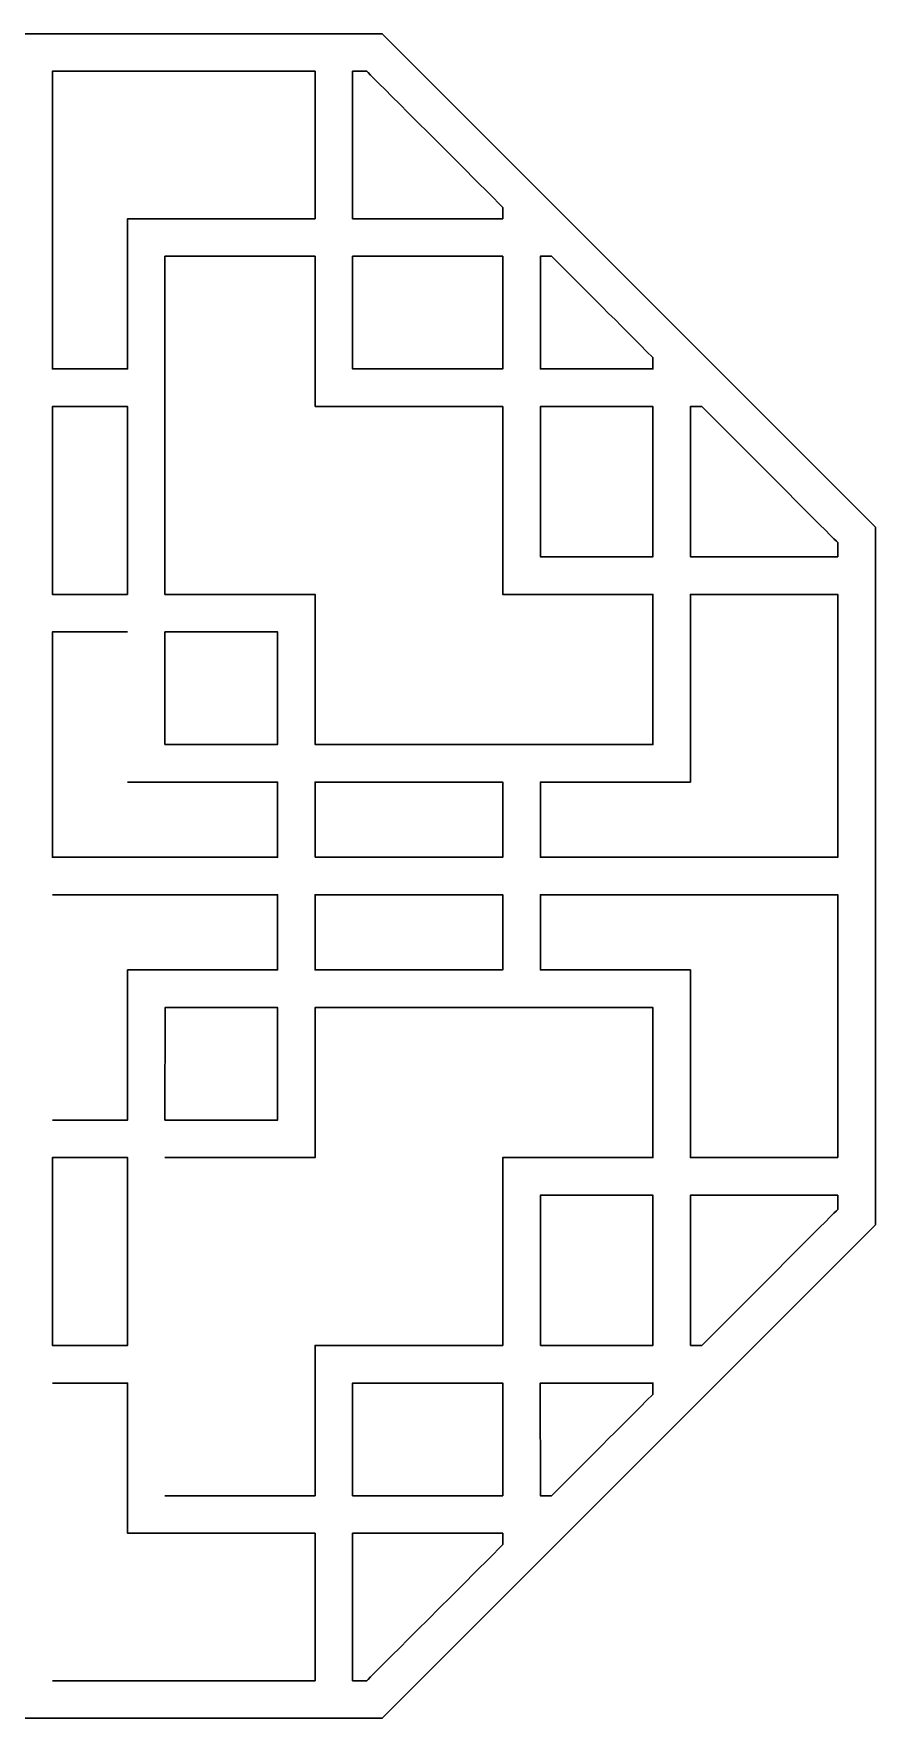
# Model space of a CAD drawing. Header units: centimetres. Extents: x -10.23 to -1.5, y -9 to -0.27.
# Drawn here: x -5.86 to -1.5, y -9 to -0.27 of the extents above; entities that cross this region are included whole.
import ezdxf

# ---------------------------------------------------------------- set-up
doc = ezdxf.new("R2010")
doc.units = ezdxf.units.CM
doc.header["$MEASUREMENT"] = 0
doc.layers.add('layer 1', color=7, linetype='Continuous')

msp = doc.modelspace()

# ---------------------------------------------------------------- linework, layer by layer
at = {"layer": 'layer 1', "color": 250, "lineweight": 30}
for points, knots in [([(-1.49953, -2.8301), (-1.49953, -2.8301), (-4.05505, -0.27459), (-4.05505, -0.27459), (-4.05505, -0.27459), (-4.05505, -0.27459), (-7.66963, -0.27459), (-7.66963, -0.27459), (-7.66963, -0.27459), (-7.66963, -0.27459), (-10.22515, -2.8301), (-10.22515, -2.8301), (-10.22515, -2.8301), (-10.22515, -2.8301), (-10.22515, -6.44469), (-10.22515, -6.44469), (-10.22515, -6.44469), (-10.22515, -6.44469), (-7.66963, -9.00021), (-7.66963, -9.00021), (-7.66963, -9.00021), (-7.66963, -9.00021), (-4.05505, -9.00021), (-4.05505, -9.00021), (-4.05505, -9.00021), (-4.05505, -9.00021), (-1.49953, -6.44469), (-1.49953, -6.44469), (-1.49953, -6.44469), (-1.49953, -6.44469), (-1.49953, -2.8301), (-1.49953, -2.8301), (-1.49953, -2.8301), (-1.49953, -2.8301), (-1.49953, -2.8301), (-1.49953, -2.8301)], [0, 0, 0, 0, 0.1, 0.1, 0.1, 0.1, 0.2, 0.2, 0.2, 0.2, 0.3, 0.3, 0.3, 0.3, 0.4, 0.4, 0.4, 0.4, 0.5, 0.5, 0.5, 0.5, 0.6, 0.6, 0.6, 0.6, 0.7, 0.7, 0.7, 0.7, 0.8, 0.8, 0.8, 0.8, 1, 1, 1, 1]), ([(-4.40353, -1.23277), (-4.40353, -1.23277), (-5.37589, -1.23277), (-5.37589, -1.23277), (-5.37589, -1.23277), (-5.37589, -1.23277), (-5.37589, -1.23331), (-5.37589, -1.23331), (-5.37589, -1.23331), (-5.37589, -1.23331), (-5.37589, -2.01098), (-5.37589, -2.01098), (-5.37589, -2.01098), (-5.37589, -2.01098), (-5.76527, -2.01098), (-5.76527, -2.01098), (-5.76527, -2.01098), (-5.76527, -2.01098), (-5.76527, -0.46928), (-5.76527, -0.46928), (-5.76527, -0.46928), (-5.76527, -0.46928), (-5.66492, -0.46928), (-5.66492, -0.46928), (-5.66492, -0.46928), (-5.66492, -0.46928), (-5.56513, -0.46928), (-5.56513, -0.46928), (-5.56513, -0.46928), (-5.56513, -0.46928), (-5.46642, -0.46928), (-5.46642, -0.46928), (-5.46642, -0.46928), (-5.46642, -0.46928), (-5.36934, -0.46928), (-5.36934, -0.46928), (-5.36934, -0.46928), (-5.36934, -0.46928), (-5.27336, -0.46928), (-5.27336, -0.46928), (-5.27336, -0.46928), (-5.27336, -0.46928), (-5.17902, -0.46928), (-5.17902, -0.46928), (-5.17902, -0.46928), (-5.17902, -0.46928), (-5.08685, -0.46928), (-5.08685, -0.46928), (-5.08685, -0.46928), (-5.08685, -0.46928), (-4.99741, -0.46928), (-4.99741, -0.46928), (-4.99741, -0.46928), (-4.99741, -0.46928), (-4.91071, -0.46928), (-4.91071, -0.46928), (-4.91071, -0.46928), (-4.91071, -0.46928), (-4.82672, -0.46928), (-4.82672, -0.46928), (-4.82672, -0.46928), (-4.82672, -0.46928), (-4.74601, -0.46928), (-4.74601, -0.46928), (-4.74601, -0.46928), (-4.74601, -0.46928), (-4.66911, -0.46928), (-4.66911, -0.46928), (-4.66911, -0.46928), (-4.66911, -0.46928), (-4.59603, -0.46928), (-4.59603, -0.46928), (-4.59603, -0.46928), (-4.59603, -0.46928), (-4.52732, -0.46928), (-4.52732, -0.46928), (-4.52732, -0.46928), (-4.52732, -0.46928), (-4.46297, -0.46928), (-4.46297, -0.46928), (-4.46297, -0.46928), (-4.46297, -0.46928), (-4.40353, -0.46928), (-4.40353, -0.46928), (-4.40353, -0.46928), (-4.40353, -0.46928), (-4.40353, -1.23277), (-4.40353, -1.23277), (-4.40353, -1.23277), (-4.40353, -1.23277), (-4.40353, -1.23277), (-4.40353, -1.23277)], [0, 0, 0, 0, 0.0416667, 0.0416667, 0.0416667, 0.0416667, 0.0833333, 0.0833333, 0.0833333, 0.0833333, 0.125, 0.125, 0.125, 0.125, 0.1666667, 0.1666667, 0.1666667, 0.1666667, 0.2083333, 0.2083333, 0.2083333, 0.2083333, 0.25, 0.25, 0.25, 0.25, 0.2916667, 0.2916667, 0.2916667, 0.2916667, 0.3333333, 0.3333333, 0.3333333, 0.3333333, 0.375, 0.375, 0.375, 0.375, 0.4166667, 0.4166667, 0.4166667, 0.4166667, 0.4583333, 0.4583333, 0.4583333, 0.4583333, 0.5, 0.5, 0.5, 0.5, 0.5416667, 0.5416667, 0.5416667, 0.5416667, 0.5833333, 0.5833333, 0.5833333, 0.5833333, 0.625, 0.625, 0.625, 0.625, 0.6666667, 0.6666667, 0.6666667, 0.6666667, 0.7083333, 0.7083333, 0.7083333, 0.7083333, 0.75, 0.75, 0.75, 0.75, 0.7916667, 0.7916667, 0.7916667, 0.7916667, 0.8333333, 0.8333333, 0.8333333, 0.8333333, 0.875, 0.875, 0.875, 0.875, 0.9166667, 0.9166667, 0.9166667, 0.9166667, 1, 1, 1, 1]), ([(-3.43062, -1.17442), (-3.43062, -1.17442), (-3.43062, -1.23277), (-3.43062, -1.23277), (-3.43062, -1.23277), (-3.43062, -1.23277), (-4.20883, -1.23277), (-4.20883, -1.23277), (-4.20883, -1.23277), (-4.20883, -1.23277), (-4.20883, -0.46928), (-4.20883, -0.46928), (-4.20883, -0.46928), (-4.20883, -0.46928), (-4.18048, -0.46928), (-4.18048, -0.46928), (-4.18048, -0.46928), (-4.18048, -0.46928), (-4.15921, -0.46928), (-4.15921, -0.46928), (-4.15921, -0.46928), (-4.15921, -0.46928), (-4.14394, -0.46928), (-4.14394, -0.46928), (-4.14394, -0.46928), (-4.14394, -0.46928), (-4.13576, -0.46928), (-4.13576, -0.46928), (-4.13576, -0.46928), (-4.13576, -0.46928), (-4.12867, -0.47582), (-4.12867, -0.47582), (-4.12867, -0.47582), (-4.12867, -0.47582), (-4.11558, -0.48945), (-4.11558, -0.48945), (-4.11558, -0.48945), (-4.11558, -0.48945), (-4.09649, -0.50855), (-4.09649, -0.50855), (-4.09649, -0.50855), (-4.09649, -0.50855), (-4.07141, -0.53363), (-4.07141, -0.53363), (-4.07141, -0.53363), (-4.07141, -0.53363), (-4.04087, -0.56362), (-4.04087, -0.56362), (-4.04087, -0.56362), (-4.04087, -0.56362), (-4.00542, -0.59907), (-4.00542, -0.59907), (-4.00542, -0.59907), (-4.00542, -0.59907), (-3.96507, -0.63997), (-3.96507, -0.63997), (-3.96507, -0.63997), (-3.96507, -0.63997), (-3.92035, -0.68469), (-3.92035, -0.68469), (-3.92035, -0.68469), (-3.92035, -0.68469), (-3.87072, -0.73377), (-3.87072, -0.73377), (-3.87072, -0.73377), (-3.87072, -0.73377), (-3.81782, -0.78722), (-3.81782, -0.78722), (-3.81782, -0.78722), (-3.81782, -0.78722), (-3.76056, -0.84393), (-3.76056, -0.84393), (-3.76056, -0.84393), (-3.76056, -0.84393), (-3.70057, -0.90447), (-3.70057, -0.90447), (-3.70057, -0.90447), (-3.70057, -0.90447), (-3.63677, -0.96827), (-3.63677, -0.96827), (-3.63677, -0.96827), (-3.63677, -0.96827), (-3.57077, -1.03426), (-3.57077, -1.03426), (-3.57077, -1.03426), (-3.57077, -1.03426), (-3.50152, -1.10298), (-3.50152, -1.10298), (-3.50152, -1.10298), (-3.50152, -1.10298), (-3.43062, -1.17442), (-3.43062, -1.17442), (-3.43062, -1.17442), (-3.43062, -1.17442), (-3.43062, -1.17442), (-3.43062, -1.17442)], [0, 0, 0, 0, 0.04, 0.04, 0.04, 0.04, 0.08, 0.08, 0.08, 0.08, 0.12, 0.12, 0.12, 0.12, 0.16, 0.16, 0.16, 0.16, 0.2, 0.2, 0.2, 0.2, 0.24, 0.24, 0.24, 0.24, 0.28, 0.28, 0.28, 0.28, 0.32, 0.32, 0.32, 0.32, 0.36, 0.36, 0.36, 0.36, 0.4, 0.4, 0.4, 0.4, 0.44, 0.44, 0.44, 0.44, 0.48, 0.48, 0.48, 0.48, 0.52, 0.52, 0.52, 0.52, 0.56, 0.56, 0.56, 0.56, 0.6, 0.6, 0.6, 0.6, 0.64, 0.64, 0.64, 0.64, 0.68, 0.68, 0.68, 0.68, 0.72, 0.72, 0.72, 0.72, 0.76, 0.76, 0.76, 0.76, 0.8, 0.8, 0.8, 0.8, 0.84, 0.84, 0.84, 0.84, 0.88, 0.88, 0.88, 0.88, 0.92, 0.92, 0.92, 0.92, 1, 1, 1, 1]), ([(-4.40353, -2.20568), (-4.40353, -2.20568), (-3.43062, -2.20568), (-3.43062, -2.20568), (-3.43062, -2.20568), (-3.43062, -2.20568), (-3.43062, -3.17859), (-3.43062, -3.17859), (-3.43062, -3.17859), (-3.43062, -3.17859), (-2.6524, -3.17859), (-2.6524, -3.17859), (-2.6524, -3.17859), (-2.6524, -3.17859), (-2.6524, -3.9568), (-2.6524, -3.9568), (-2.6524, -3.9568), (-2.6524, -3.9568), (-4.40353, -3.95626), (-4.40353, -3.95626), (-4.40353, -3.95626), (-4.40353, -3.95626), (-4.40353, -3.17859), (-4.40353, -3.17859), (-4.40353, -3.17859), (-4.40353, -3.17859), (-5.18174, -3.17859), (-5.18174, -3.17859), (-5.18174, -3.17859), (-5.18174, -3.17859), (-5.18174, -1.42746), (-5.18174, -1.42746), (-5.18174, -1.42746), (-5.18174, -1.42746), (-4.40353, -1.42746), (-4.40353, -1.42746), (-4.40353, -1.42746), (-4.40353, -1.42746), (-4.40353, -2.20568), (-4.40353, -2.20568), (-4.40353, -2.20568), (-4.40353, -2.20568), (-4.40353, -2.20568), (-4.40353, -2.20568)], [0, 0, 0, 0, 0.0833333, 0.0833333, 0.0833333, 0.0833333, 0.1666667, 0.1666667, 0.1666667, 0.1666667, 0.25, 0.25, 0.25, 0.25, 0.3333333, 0.3333333, 0.3333333, 0.3333333, 0.4166667, 0.4166667, 0.4166667, 0.4166667, 0.5, 0.5, 0.5, 0.5, 0.5833333, 0.5833333, 0.5833333, 0.5833333, 0.6666667, 0.6666667, 0.6666667, 0.6666667, 0.75, 0.75, 0.75, 0.75, 0.8333333, 0.8333333, 0.8333333, 0.8333333, 1, 1, 1, 1]), ([(-4.20883, -1.42746), (-4.20883, -1.42746), (-3.43062, -1.42746), (-3.43062, -1.42746), (-3.43062, -1.42746), (-3.43062, -1.42746), (-3.43062, -2.01098), (-3.43062, -2.01098), (-3.43062, -2.01098), (-3.43062, -2.01098), (-4.20883, -2.01098), (-4.20883, -2.01098), (-4.20883, -2.01098), (-4.20883, -2.01098), (-4.20883, -1.42746), (-4.20883, -1.42746), (-4.20883, -1.42746), (-4.20883, -1.42746), (-4.20883, -1.42746), (-4.20883, -1.42746)], [0, 0, 0, 0, 0.1666667, 0.1666667, 0.1666667, 0.1666667, 0.3333333, 0.3333333, 0.3333333, 0.3333333, 0.5, 0.5, 0.5, 0.5, 0.6666667, 0.6666667, 0.6666667, 0.6666667, 1, 1, 1, 1]), ([(-2.6524, -1.95209), (-2.6524, -1.95209), (-2.6524, -2.01098), (-2.6524, -2.01098), (-2.6524, -2.01098), (-2.6524, -2.01098), (-3.23593, -2.01098), (-3.23593, -2.01098), (-3.23593, -2.01098), (-3.23593, -2.01098), (-3.23593, -1.42746), (-3.23593, -1.42746), (-3.23593, -1.42746), (-3.23593, -1.42746), (-3.17758, -1.42746), (-3.17758, -1.42746), (-3.17758, -1.42746), (-3.17758, -1.42746), (-3.14486, -1.46018), (-3.14486, -1.46018), (-3.14486, -1.46018), (-3.14486, -1.46018), (-3.11214, -1.49236), (-3.11214, -1.49236), (-3.11214, -1.49236), (-3.11214, -1.49236), (-3.07942, -1.52508), (-3.07942, -1.52508), (-3.07942, -1.52508), (-3.07942, -1.52508), (-3.0467, -1.5578), (-3.0467, -1.5578), (-3.0467, -1.5578), (-3.0467, -1.5578), (-3.01397, -1.59106), (-3.01397, -1.59106), (-3.01397, -1.59106), (-3.01397, -1.59106), (-2.9807, -1.62379), (-2.9807, -1.62379), (-2.9807, -1.62379), (-2.9807, -1.62379), (-2.94798, -1.65706), (-2.94798, -1.65706), (-2.94798, -1.65706), (-2.94798, -1.65706), (-2.91472, -1.68978), (-2.91472, -1.68978), (-2.91472, -1.68978), (-2.91472, -1.68978), (-2.882, -1.72304), (-2.882, -1.72304), (-2.882, -1.72304), (-2.882, -1.72304), (-2.84873, -1.75576), (-2.84873, -1.75576), (-2.84873, -1.75576), (-2.84873, -1.75576), (-2.81601, -1.78903), (-2.81601, -1.78903), (-2.81601, -1.78903), (-2.81601, -1.78903), (-2.78329, -1.82175), (-2.78329, -1.82175), (-2.78329, -1.82175), (-2.78329, -1.82175), (-2.75002, -1.85447), (-2.75002, -1.85447), (-2.75002, -1.85447), (-2.75002, -1.85447), (-2.7173, -1.88719), (-2.7173, -1.88719), (-2.7173, -1.88719), (-2.7173, -1.88719), (-2.68512, -1.91992), (-2.68512, -1.91992), (-2.68512, -1.91992), (-2.68512, -1.91992), (-2.6524, -1.95209), (-2.6524, -1.95209), (-2.6524, -1.95209), (-2.6524, -1.95209), (-2.6524, -1.95209), (-2.6524, -1.95209)], [0, 0, 0, 0, 0.0454545, 0.0454545, 0.0454545, 0.0454545, 0.0909091, 0.0909091, 0.0909091, 0.0909091, 0.1363636, 0.1363636, 0.1363636, 0.1363636, 0.1818182, 0.1818182, 0.1818182, 0.1818182, 0.2272727, 0.2272727, 0.2272727, 0.2272727, 0.2727273, 0.2727273, 0.2727273, 0.2727273, 0.3181818, 0.3181818, 0.3181818, 0.3181818, 0.3636364, 0.3636364, 0.3636364, 0.3636364, 0.4090909, 0.4090909, 0.4090909, 0.4090909, 0.4545455, 0.4545455, 0.4545455, 0.4545455, 0.5, 0.5, 0.5, 0.5, 0.5454545, 0.5454545, 0.5454545, 0.5454545, 0.5909091, 0.5909091, 0.5909091, 0.5909091, 0.6363636, 0.6363636, 0.6363636, 0.6363636, 0.6818182, 0.6818182, 0.6818182, 0.6818182, 0.7272727, 0.7272727, 0.7272727, 0.7272727, 0.7727273, 0.7727273, 0.7727273, 0.7727273, 0.8181818, 0.8181818, 0.8181818, 0.8181818, 0.8636364, 0.8636364, 0.8636364, 0.8636364, 0.9090909, 0.9090909, 0.9090909, 0.9090909, 1, 1, 1, 1]), ([(-5.37589, -3.17859), (-5.37589, -3.17859), (-5.76527, -3.17859), (-5.76527, -3.17859), (-5.76527, -3.17859), (-5.76527, -3.17859), (-5.76527, -2.20568), (-5.76527, -2.20568), (-5.76527, -2.20568), (-5.76527, -2.20568), (-5.37589, -2.20568), (-5.37589, -2.20568), (-5.37589, -2.20568), (-5.37589, -2.20568), (-5.37589, -3.17859), (-5.37589, -3.17859), (-5.37589, -3.17859), (-5.37589, -3.17859), (-5.37589, -3.17859), (-5.37589, -3.17859)], [0, 0, 0, 0, 0.1666667, 0.1666667, 0.1666667, 0.1666667, 0.3333333, 0.3333333, 0.3333333, 0.3333333, 0.5, 0.5, 0.5, 0.5, 0.6666667, 0.6666667, 0.6666667, 0.6666667, 1, 1, 1, 1]), ([(-3.23593, -2.20568), (-3.23593, -2.20568), (-2.6524, -2.20568), (-2.6524, -2.20568), (-2.6524, -2.20568), (-2.6524, -2.20568), (-2.6524, -2.98389), (-2.6524, -2.98389), (-2.6524, -2.98389), (-2.6524, -2.98389), (-3.23593, -2.98389), (-3.23593, -2.98389), (-3.23593, -2.98389), (-3.23593, -2.98389), (-3.23593, -2.20568), (-3.23593, -2.20568), (-3.23593, -2.20568), (-3.23593, -2.20568), (-3.23593, -2.20568), (-3.23593, -2.20568)], [0, 0, 0, 0, 0.1666667, 0.1666667, 0.1666667, 0.1666667, 0.3333333, 0.3333333, 0.3333333, 0.3333333, 0.5, 0.5, 0.5, 0.5, 0.6666667, 0.6666667, 0.6666667, 0.6666667, 1, 1, 1, 1]), ([(-1.69422, -2.91081), (-1.69422, -2.91081), (-1.69422, -2.919), (-1.69422, -2.919), (-1.69422, -2.919), (-1.69422, -2.919), (-1.69422, -2.93427), (-1.69422, -2.93427), (-1.69422, -2.93427), (-1.69422, -2.93427), (-1.69422, -2.95553), (-1.69422, -2.95553), (-1.69422, -2.95553), (-1.69422, -2.95553), (-1.69422, -2.98389), (-1.69422, -2.98389), (-1.69422, -2.98389), (-1.69422, -2.98389), (-2.45772, -2.98389), (-2.45772, -2.98389), (-2.45772, -2.98389), (-2.45772, -2.98389), (-2.45772, -2.20568), (-2.45772, -2.20568), (-2.45772, -2.20568), (-2.45772, -2.20568), (-2.39936, -2.20568), (-2.39936, -2.20568), (-2.39936, -2.20568), (-2.39936, -2.20568), (-2.32792, -2.27658), (-2.32792, -2.27658), (-2.32792, -2.27658), (-2.32792, -2.27658), (-2.25921, -2.34583), (-2.25921, -2.34583), (-2.25921, -2.34583), (-2.25921, -2.34583), (-2.19322, -2.41182), (-2.19322, -2.41182), (-2.19322, -2.41182), (-2.19322, -2.41182), (-2.12941, -2.47562), (-2.12941, -2.47562), (-2.12941, -2.47562), (-2.12941, -2.47562), (-2.06888, -2.53561), (-2.06888, -2.53561), (-2.06888, -2.53561), (-2.06888, -2.53561), (-2.01216, -2.59288), (-2.01216, -2.59288), (-2.01216, -2.59288), (-2.01216, -2.59288), (-1.95872, -2.64577), (-1.95872, -2.64577), (-1.95872, -2.64577), (-1.95872, -2.64577), (-1.90963, -2.6954), (-1.90963, -2.6954), (-1.90963, -2.6954), (-1.90963, -2.6954), (-1.86491, -2.74012), (-1.86491, -2.74012), (-1.86491, -2.74012), (-1.86491, -2.74012), (-1.82456, -2.78048), (-1.82456, -2.78048), (-1.82456, -2.78048), (-1.82456, -2.78048), (-1.78857, -2.81592), (-1.78857, -2.81592), (-1.78857, -2.81592), (-1.78857, -2.81592), (-1.75858, -2.84646), (-1.75858, -2.84646), (-1.75858, -2.84646), (-1.75858, -2.84646), (-1.73349, -2.87155), (-1.73349, -2.87155), (-1.73349, -2.87155), (-1.73349, -2.87155), (-1.7144, -2.89064), (-1.7144, -2.89064), (-1.7144, -2.89064), (-1.7144, -2.89064), (-1.70077, -2.90373), (-1.70077, -2.90373), (-1.70077, -2.90373), (-1.70077, -2.90373), (-1.69422, -2.91081), (-1.69422, -2.91081), (-1.69422, -2.91081), (-1.69422, -2.91081), (-1.69422, -2.91081), (-1.69422, -2.91081)], [0, 0, 0, 0, 0.04, 0.04, 0.04, 0.04, 0.08, 0.08, 0.08, 0.08, 0.12, 0.12, 0.12, 0.12, 0.16, 0.16, 0.16, 0.16, 0.2, 0.2, 0.2, 0.2, 0.24, 0.24, 0.24, 0.24, 0.28, 0.28, 0.28, 0.28, 0.32, 0.32, 0.32, 0.32, 0.36, 0.36, 0.36, 0.36, 0.4, 0.4, 0.4, 0.4, 0.44, 0.44, 0.44, 0.44, 0.48, 0.48, 0.48, 0.48, 0.52, 0.52, 0.52, 0.52, 0.56, 0.56, 0.56, 0.56, 0.6, 0.6, 0.6, 0.6, 0.64, 0.64, 0.64, 0.64, 0.68, 0.68, 0.68, 0.68, 0.72, 0.72, 0.72, 0.72, 0.76, 0.76, 0.76, 0.76, 0.8, 0.8, 0.8, 0.8, 0.84, 0.84, 0.84, 0.84, 0.88, 0.88, 0.88, 0.88, 0.92, 0.92, 0.92, 0.92, 1, 1, 1, 1]), ([(-1.69422, -4.54032), (-1.69422, -4.54032), (-3.23593, -4.54032), (-3.23593, -4.54032), (-3.23593, -4.54032), (-3.23593, -4.54032), (-3.23593, -4.15094), (-3.23593, -4.15094), (-3.23593, -4.15094), (-3.23593, -4.15094), (-2.45826, -4.15094), (-2.45826, -4.15094), (-2.45826, -4.15094), (-2.45826, -4.15094), (-2.45772, -4.15094), (-2.45772, -4.15094), (-2.45772, -4.15094), (-2.45772, -4.15094), (-2.45772, -3.17859), (-2.45772, -3.17859), (-2.45772, -3.17859), (-2.45772, -3.17859), (-1.69422, -3.17859), (-1.69422, -3.17859), (-1.69422, -3.17859), (-1.69422, -3.17859), (-1.69422, -3.23803), (-1.69422, -3.23803), (-1.69422, -3.23803), (-1.69422, -3.23803), (-1.69422, -3.30238), (-1.69422, -3.30238), (-1.69422, -3.30238), (-1.69422, -3.30238), (-1.69422, -3.37109), (-1.69422, -3.37109), (-1.69422, -3.37109), (-1.69422, -3.37109), (-1.69422, -3.44417), (-1.69422, -3.44417), (-1.69422, -3.44417), (-1.69422, -3.44417), (-1.69422, -3.52107), (-1.69422, -3.52107), (-1.69422, -3.52107), (-1.69422, -3.52107), (-1.69422, -3.60178), (-1.69422, -3.60178), (-1.69422, -3.60178), (-1.69422, -3.60178), (-1.69422, -3.68576), (-1.69422, -3.68576), (-1.69422, -3.68576), (-1.69422, -3.68576), (-1.69422, -3.77247), (-1.69422, -3.77247), (-1.69422, -3.77247), (-1.69422, -3.77247), (-1.69422, -3.86191), (-1.69422, -3.86191), (-1.69422, -3.86191), (-1.69422, -3.86191), (-1.69422, -3.95408), (-1.69422, -3.95408), (-1.69422, -3.95408), (-1.69422, -3.95408), (-1.69422, -4.04842), (-1.69422, -4.04842), (-1.69422, -4.04842), (-1.69422, -4.04842), (-1.69422, -4.1444), (-1.69422, -4.1444), (-1.69422, -4.1444), (-1.69422, -4.1444), (-1.69422, -4.24147), (-1.69422, -4.24147), (-1.69422, -4.24147), (-1.69422, -4.24147), (-1.69422, -4.34018), (-1.69422, -4.34018), (-1.69422, -4.34018), (-1.69422, -4.34018), (-1.69422, -4.43998), (-1.69422, -4.43998), (-1.69422, -4.43998), (-1.69422, -4.43998), (-1.69422, -4.54032), (-1.69422, -4.54032), (-1.69422, -4.54032), (-1.69422, -4.54032), (-1.69422, -4.54032), (-1.69422, -4.54032)], [0, 0, 0, 0, 0.0416667, 0.0416667, 0.0416667, 0.0416667, 0.0833333, 0.0833333, 0.0833333, 0.0833333, 0.125, 0.125, 0.125, 0.125, 0.1666667, 0.1666667, 0.1666667, 0.1666667, 0.2083333, 0.2083333, 0.2083333, 0.2083333, 0.25, 0.25, 0.25, 0.25, 0.2916667, 0.2916667, 0.2916667, 0.2916667, 0.3333333, 0.3333333, 0.3333333, 0.3333333, 0.375, 0.375, 0.375, 0.375, 0.4166667, 0.4166667, 0.4166667, 0.4166667, 0.4583333, 0.4583333, 0.4583333, 0.4583333, 0.5, 0.5, 0.5, 0.5, 0.5416667, 0.5416667, 0.5416667, 0.5416667, 0.5833333, 0.5833333, 0.5833333, 0.5833333, 0.625, 0.625, 0.625, 0.625, 0.6666667, 0.6666667, 0.6666667, 0.6666667, 0.7083333, 0.7083333, 0.7083333, 0.7083333, 0.75, 0.75, 0.75, 0.75, 0.7916667, 0.7916667, 0.7916667, 0.7916667, 0.8333333, 0.8333333, 0.8333333, 0.8333333, 0.875, 0.875, 0.875, 0.875, 0.9166667, 0.9166667, 0.9166667, 0.9166667, 1, 1, 1, 1]), ([(-5.37589, -4.15094), (-5.37589, -4.15094), (-4.59822, -4.15094), (-4.59822, -4.15094), (-4.59822, -4.15094), (-4.59822, -4.15094), (-4.59822, -4.54032), (-4.59822, -4.54032), (-4.59822, -4.54032), (-4.59822, -4.54032), (-5.76527, -4.54032), (-5.76527, -4.54032), (-5.76527, -4.54032), (-5.76527, -4.54032), (-5.76527, -3.37273), (-5.76527, -3.37273), (-5.76527, -3.37273), (-5.76527, -3.37273), (-5.37589, -3.37273), (-5.37589, -3.37273)], [0, 0, 0, 0, 0.1666667, 0.1666667, 0.1666667, 0.1666667, 0.3333333, 0.3333333, 0.3333333, 0.3333333, 0.5, 0.5, 0.5, 0.5, 0.6666667, 0.6666667, 0.6666667, 0.6666667, 1, 1, 1, 1]), ([(-5.18174, -3.37273), (-5.18174, -3.37273), (-4.59822, -3.37273), (-4.59822, -3.37273), (-4.59822, -3.37273), (-4.59822, -3.37273), (-4.59822, -3.95626), (-4.59822, -3.95626), (-4.59822, -3.95626), (-4.59822, -3.95626), (-5.18174, -3.95626), (-5.18174, -3.95626), (-5.18174, -3.95626), (-5.18174, -3.95626), (-5.18174, -3.37273), (-5.18174, -3.37273), (-5.18174, -3.37273), (-5.18174, -3.37273), (-5.18174, -3.37273), (-5.18174, -3.37273)], [0, 0, 0, 0, 0.1666667, 0.1666667, 0.1666667, 0.1666667, 0.3333333, 0.3333333, 0.3333333, 0.3333333, 0.5, 0.5, 0.5, 0.5, 0.6666667, 0.6666667, 0.6666667, 0.6666667, 1, 1, 1, 1]), ([(-4.40353, -4.54032), (-4.40353, -4.54032), (-4.40353, -4.15094), (-4.40353, -4.15094), (-4.40353, -4.15094), (-4.40353, -4.15094), (-3.43062, -4.15094), (-3.43062, -4.15094), (-3.43062, -4.15094), (-3.43062, -4.15094), (-3.43062, -4.54032), (-3.43062, -4.54032), (-3.43062, -4.54032), (-3.43062, -4.54032), (-4.40353, -4.54032), (-4.40353, -4.54032), (-4.40353, -4.54032), (-4.40353, -4.54032), (-4.40353, -4.54032), (-4.40353, -4.54032)], [0, 0, 0, 0, 0.1666667, 0.1666667, 0.1666667, 0.1666667, 0.3333333, 0.3333333, 0.3333333, 0.3333333, 0.5, 0.5, 0.5, 0.5, 0.6666667, 0.6666667, 0.6666667, 0.6666667, 1, 1, 1, 1]), ([(-5.76527, -4.73447), (-5.76527, -4.73447), (-4.59822, -4.73447), (-4.59822, -4.73447), (-4.59822, -4.73447), (-4.59822, -4.73447), (-4.59822, -5.12385), (-4.59822, -5.12385), (-4.59822, -5.12385), (-4.59822, -5.12385), (-5.37589, -5.12385), (-5.37589, -5.12385), (-5.37589, -5.12385), (-5.37589, -5.12385), (-5.37589, -5.90207), (-5.37589, -5.90207), (-5.37589, -5.90207), (-5.37589, -5.90207), (-5.76527, -5.90207), (-5.76527, -5.90207)], [0, 0, 0, 0, 0.1666667, 0.1666667, 0.1666667, 0.1666667, 0.3333333, 0.3333333, 0.3333333, 0.3333333, 0.5, 0.5, 0.5, 0.5, 0.6666667, 0.6666667, 0.6666667, 0.6666667, 1, 1, 1, 1]), ([(-4.40353, -4.73447), (-4.40353, -4.73447), (-3.43062, -4.73447), (-3.43062, -4.73447), (-3.43062, -4.73447), (-3.43062, -4.73447), (-3.43062, -5.12385), (-3.43062, -5.12385), (-3.43062, -5.12385), (-3.43062, -5.12385), (-4.40353, -5.12385), (-4.40353, -5.12385), (-4.40353, -5.12385), (-4.40353, -5.12385), (-4.40353, -4.73447), (-4.40353, -4.73447), (-4.40353, -4.73447), (-4.40353, -4.73447), (-4.40353, -4.73447), (-4.40353, -4.73447)], [0, 0, 0, 0, 0.1666667, 0.1666667, 0.1666667, 0.1666667, 0.3333333, 0.3333333, 0.3333333, 0.3333333, 0.5, 0.5, 0.5, 0.5, 0.6666667, 0.6666667, 0.6666667, 0.6666667, 1, 1, 1, 1]), ([(-1.69422, -6.09622), (-1.69422, -6.09622), (-2.45772, -6.09622), (-2.45772, -6.09622), (-2.45772, -6.09622), (-2.45772, -6.09622), (-2.45772, -5.12385), (-2.45772, -5.12385), (-2.45772, -5.12385), (-2.45772, -5.12385), (-3.23593, -5.12385), (-3.23593, -5.12385), (-3.23593, -5.12385), (-3.23593, -5.12385), (-3.23593, -4.73447), (-3.23593, -4.73447), (-3.23593, -4.73447), (-3.23593, -4.73447), (-1.69422, -4.73447), (-1.69422, -4.73447), (-1.69422, -4.73447), (-1.69422, -4.73447), (-1.69422, -4.83481), (-1.69422, -4.83481), (-1.69422, -4.83481), (-1.69422, -4.83481), (-1.69422, -4.93462), (-1.69422, -4.93462), (-1.69422, -4.93462), (-1.69422, -4.93462), (-1.69422, -5.03278), (-1.69422, -5.03278), (-1.69422, -5.03278), (-1.69422, -5.03278), (-1.69422, -5.13039), (-1.69422, -5.13039), (-1.69422, -5.13039), (-1.69422, -5.13039), (-1.69422, -5.22638), (-1.69422, -5.22638), (-1.69422, -5.22638), (-1.69422, -5.22638), (-1.69422, -5.32073), (-1.69422, -5.32073), (-1.69422, -5.32073), (-1.69422, -5.32073), (-1.69422, -5.41289), (-1.69422, -5.41289), (-1.69422, -5.41289), (-1.69422, -5.41289), (-1.69422, -5.50232), (-1.69422, -5.50232), (-1.69422, -5.50232), (-1.69422, -5.50232), (-1.69422, -5.58904), (-1.69422, -5.58904), (-1.69422, -5.58904), (-1.69422, -5.58904), (-1.69422, -5.67302), (-1.69422, -5.67302), (-1.69422, -5.67302), (-1.69422, -5.67302), (-1.69422, -5.75374), (-1.69422, -5.75374), (-1.69422, -5.75374), (-1.69422, -5.75374), (-1.69422, -5.83063), (-1.69422, -5.83063), (-1.69422, -5.83063), (-1.69422, -5.83063), (-1.69422, -5.9037), (-1.69422, -5.9037), (-1.69422, -5.9037), (-1.69422, -5.9037), (-1.69422, -5.97242), (-1.69422, -5.97242), (-1.69422, -5.97242), (-1.69422, -5.97242), (-1.69422, -6.03677), (-1.69422, -6.03677), (-1.69422, -6.03677), (-1.69422, -6.03677), (-1.69422, -6.09622), (-1.69422, -6.09622), (-1.69422, -6.09622), (-1.69422, -6.09622), (-1.69422, -6.09622), (-1.69422, -6.09622)], [0, 0, 0, 0, 0.0434783, 0.0434783, 0.0434783, 0.0434783, 0.0869565, 0.0869565, 0.0869565, 0.0869565, 0.1304348, 0.1304348, 0.1304348, 0.1304348, 0.173913, 0.173913, 0.173913, 0.173913, 0.2173913, 0.2173913, 0.2173913, 0.2173913, 0.2608696, 0.2608696, 0.2608696, 0.2608696, 0.3043478, 0.3043478, 0.3043478, 0.3043478, 0.3478261, 0.3478261, 0.3478261, 0.3478261, 0.3913043, 0.3913043, 0.3913043, 0.3913043, 0.4347826, 0.4347826, 0.4347826, 0.4347826, 0.4782609, 0.4782609, 0.4782609, 0.4782609, 0.5217391, 0.5217391, 0.5217391, 0.5217391, 0.5652174, 0.5652174, 0.5652174, 0.5652174, 0.6086957, 0.6086957, 0.6086957, 0.6086957, 0.6521739, 0.6521739, 0.6521739, 0.6521739, 0.6956522, 0.6956522, 0.6956522, 0.6956522, 0.7391304, 0.7391304, 0.7391304, 0.7391304, 0.7826087, 0.7826087, 0.7826087, 0.7826087, 0.826087, 0.826087, 0.826087, 0.826087, 0.8695652, 0.8695652, 0.8695652, 0.8695652, 0.9130435, 0.9130435, 0.9130435, 0.9130435, 1, 1, 1, 1]), ([(-5.1812, -5.31854), (-5.1812, -5.31854), (-4.59822, -5.31854), (-4.59822, -5.31854), (-4.59822, -5.31854), (-4.59822, -5.31854), (-4.59767, -5.90207), (-4.59767, -5.90207), (-4.59767, -5.90207), (-4.59767, -5.90207), (-5.18174, -5.90207), (-5.18174, -5.90207), (-5.18174, -5.90207), (-5.18174, -5.90207), (-5.1812, -5.31854), (-5.1812, -5.31854), (-5.1812, -5.31854), (-5.1812, -5.31854), (-5.1812, -5.31854), (-5.1812, -5.31854)], [0, 0, 0, 0, 0.1666667, 0.1666667, 0.1666667, 0.1666667, 0.3333333, 0.3333333, 0.3333333, 0.3333333, 0.5, 0.5, 0.5, 0.5, 0.6666667, 0.6666667, 0.6666667, 0.6666667, 1, 1, 1, 1]), ([(-5.18174, -6.09622), (-5.18174, -6.09622), (-4.40353, -6.09622), (-4.40353, -6.09622), (-4.40353, -6.09622), (-4.40353, -6.09622), (-4.40353, -5.31854), (-4.40353, -5.31854), (-4.40353, -5.31854), (-4.40353, -5.31854), (-2.6524, -5.31854), (-2.6524, -5.31854), (-2.6524, -5.31854), (-2.6524, -5.31854), (-2.6524, -6.09622), (-2.6524, -6.09622), (-2.6524, -6.09622), (-2.6524, -6.09622), (-3.43062, -6.09622), (-3.43062, -6.09622), (-3.43062, -6.09622), (-3.43062, -6.09622), (-3.43062, -7.06912), (-3.43062, -7.06912), (-3.43062, -7.06912), (-3.43062, -7.06912), (-4.40353, -7.06912), (-4.40353, -7.06912), (-4.40353, -7.06912), (-4.40353, -7.06912), (-4.40353, -7.84733), (-4.40353, -7.84733), (-4.40353, -7.84733), (-4.40353, -7.84733), (-5.18174, -7.84733), (-5.18174, -7.84733)], [0, 0, 0, 0, 0.1, 0.1, 0.1, 0.1, 0.2, 0.2, 0.2, 0.2, 0.3, 0.3, 0.3, 0.3, 0.4, 0.4, 0.4, 0.4, 0.5, 0.5, 0.5, 0.5, 0.6, 0.6, 0.6, 0.6, 0.7, 0.7, 0.7, 0.7, 0.8, 0.8, 0.8, 0.8, 1, 1, 1, 1]), ([(-5.76527, -6.09622), (-5.76527, -6.09622), (-5.37589, -6.09622), (-5.37589, -6.09622), (-5.37589, -6.09622), (-5.37589, -6.09622), (-5.37589, -7.06912), (-5.37589, -7.06912), (-5.37589, -7.06912), (-5.37589, -7.06912), (-5.76527, -7.06912), (-5.76527, -7.06912), (-5.76527, -7.06912), (-5.76527, -7.06912), (-5.76527, -6.09622), (-5.76527, -6.09622), (-5.76527, -6.09622), (-5.76527, -6.09622), (-5.76527, -6.09622), (-5.76527, -6.09622)], [0, 0, 0, 0, 0.1666667, 0.1666667, 0.1666667, 0.1666667, 0.3333333, 0.3333333, 0.3333333, 0.3333333, 0.5, 0.5, 0.5, 0.5, 0.6666667, 0.6666667, 0.6666667, 0.6666667, 1, 1, 1, 1]), ([(-3.23593, -7.06912), (-3.23593, -7.06912), (-3.23593, -6.2909), (-3.23593, -6.2909), (-3.23593, -6.2909), (-3.23593, -6.2909), (-2.6524, -6.2909), (-2.6524, -6.2909), (-2.6524, -6.2909), (-2.6524, -6.2909), (-2.6524, -7.06912), (-2.6524, -7.06912), (-2.6524, -7.06912), (-2.6524, -7.06912), (-3.23593, -7.06912), (-3.23593, -7.06912), (-3.23593, -7.06912), (-3.23593, -7.06912), (-3.23593, -7.06912), (-3.23593, -7.06912)], [0, 0, 0, 0, 0.1666667, 0.1666667, 0.1666667, 0.1666667, 0.3333333, 0.3333333, 0.3333333, 0.3333333, 0.5, 0.5, 0.5, 0.5, 0.6666667, 0.6666667, 0.6666667, 0.6666667, 1, 1, 1, 1]), ([(-2.45772, -7.06912), (-2.45772, -7.06912), (-2.45772, -6.2909), (-2.45772, -6.2909), (-2.45772, -6.2909), (-2.45772, -6.2909), (-1.69422, -6.2909), (-1.69422, -6.2909), (-1.69422, -6.2909), (-1.69422, -6.2909), (-1.69422, -6.31926), (-1.69422, -6.31926), (-1.69422, -6.31926), (-1.69422, -6.31926), (-1.69422, -6.34053), (-1.69422, -6.34053), (-1.69422, -6.34053), (-1.69422, -6.34053), (-1.69422, -6.3558), (-1.69422, -6.3558), (-1.69422, -6.3558), (-1.69422, -6.3558), (-1.69422, -6.36398), (-1.69422, -6.36398), (-1.69422, -6.36398), (-1.69422, -6.36398), (-1.70077, -6.37107), (-1.70077, -6.37107), (-1.70077, -6.37107), (-1.70077, -6.37107), (-1.7144, -6.38416), (-1.7144, -6.38416), (-1.7144, -6.38416), (-1.7144, -6.38416), (-1.73349, -6.40324), (-1.73349, -6.40324), (-1.73349, -6.40324), (-1.73349, -6.40324), (-1.75858, -6.42833), (-1.75858, -6.42833), (-1.75858, -6.42833), (-1.75858, -6.42833), (-1.78857, -6.45887), (-1.78857, -6.45887), (-1.78857, -6.45887), (-1.78857, -6.45887), (-1.82456, -6.49432), (-1.82456, -6.49432), (-1.82456, -6.49432), (-1.82456, -6.49432), (-1.86491, -6.53468), (-1.86491, -6.53468), (-1.86491, -6.53468), (-1.86491, -6.53468), (-1.90963, -6.5794), (-1.90963, -6.5794), (-1.90963, -6.5794), (-1.90963, -6.5794), (-1.95927, -6.62902), (-1.95927, -6.62902), (-1.95927, -6.62902), (-1.95927, -6.62902), (-2.01216, -6.68192), (-2.01216, -6.68192), (-2.01216, -6.68192), (-2.01216, -6.68192), (-2.06943, -6.73918), (-2.06943, -6.73918), (-2.06943, -6.73918), (-2.06943, -6.73918), (-2.12941, -6.79917), (-2.12941, -6.79917), (-2.12941, -6.79917), (-2.12941, -6.79917), (-2.19322, -6.86298), (-2.19322, -6.86298), (-2.19322, -6.86298), (-2.19322, -6.86298), (-2.25921, -6.92896), (-2.25921, -6.92896), (-2.25921, -6.92896), (-2.25921, -6.92896), (-2.32846, -6.99823), (-2.32846, -6.99823), (-2.32846, -6.99823), (-2.32846, -6.99823), (-2.39936, -7.06912), (-2.39936, -7.06912), (-2.39936, -7.06912), (-2.39936, -7.06912), (-2.45772, -7.06912), (-2.45772, -7.06912), (-2.45772, -7.06912), (-2.45772, -7.06912), (-2.45772, -7.06912), (-2.45772, -7.06912)], [0, 0, 0, 0, 0.04, 0.04, 0.04, 0.04, 0.08, 0.08, 0.08, 0.08, 0.12, 0.12, 0.12, 0.12, 0.16, 0.16, 0.16, 0.16, 0.2, 0.2, 0.2, 0.2, 0.24, 0.24, 0.24, 0.24, 0.28, 0.28, 0.28, 0.28, 0.32, 0.32, 0.32, 0.32, 0.36, 0.36, 0.36, 0.36, 0.4, 0.4, 0.4, 0.4, 0.44, 0.44, 0.44, 0.44, 0.48, 0.48, 0.48, 0.48, 0.52, 0.52, 0.52, 0.52, 0.56, 0.56, 0.56, 0.56, 0.6, 0.6, 0.6, 0.6, 0.64, 0.64, 0.64, 0.64, 0.68, 0.68, 0.68, 0.68, 0.72, 0.72, 0.72, 0.72, 0.76, 0.76, 0.76, 0.76, 0.8, 0.8, 0.8, 0.8, 0.84, 0.84, 0.84, 0.84, 0.88, 0.88, 0.88, 0.88, 0.92, 0.92, 0.92, 0.92, 1, 1, 1, 1]), ([(-5.76527, -7.26381), (-5.76527, -7.26381), (-5.37589, -7.26381), (-5.37589, -7.26381), (-5.37589, -7.26381), (-5.37589, -7.26381), (-5.37589, -8.04203), (-5.37589, -8.04203), (-5.37589, -8.04203), (-5.37589, -8.04203), (-4.40353, -8.04203), (-4.40353, -8.04203), (-4.40353, -8.04203), (-4.40353, -8.04203), (-4.40353, -8.80552), (-4.40353, -8.80552), (-4.40353, -8.80552), (-4.40353, -8.80552), (-4.46297, -8.80552), (-4.46297, -8.80552), (-4.46297, -8.80552), (-4.46297, -8.80552), (-4.52732, -8.80552), (-4.52732, -8.80552), (-4.52732, -8.80552), (-4.52732, -8.80552), (-4.59603, -8.80552), (-4.59603, -8.80552), (-4.59603, -8.80552), (-4.59603, -8.80552), (-4.66911, -8.80552), (-4.66911, -8.80552), (-4.66911, -8.80552), (-4.66911, -8.80552), (-4.74601, -8.80552), (-4.74601, -8.80552), (-4.74601, -8.80552), (-4.74601, -8.80552), (-4.82672, -8.80552), (-4.82672, -8.80552), (-4.82672, -8.80552), (-4.82672, -8.80552), (-4.91071, -8.80552), (-4.91071, -8.80552), (-4.91071, -8.80552), (-4.91071, -8.80552), (-4.99741, -8.80552), (-4.99741, -8.80552), (-4.99741, -8.80552), (-4.99741, -8.80552), (-5.08685, -8.80552), (-5.08685, -8.80552), (-5.08685, -8.80552), (-5.08685, -8.80552), (-5.17902, -8.80552), (-5.17902, -8.80552), (-5.17902, -8.80552), (-5.17902, -8.80552), (-5.27336, -8.80552), (-5.27336, -8.80552), (-5.27336, -8.80552), (-5.27336, -8.80552), (-5.36934, -8.80552), (-5.36934, -8.80552), (-5.36934, -8.80552), (-5.36934, -8.80552), (-5.46642, -8.80552), (-5.46642, -8.80552), (-5.46642, -8.80552), (-5.46642, -8.80552), (-5.56513, -8.80552), (-5.56513, -8.80552), (-5.56513, -8.80552), (-5.56513, -8.80552), (-5.66492, -8.80552), (-5.66492, -8.80552), (-5.66492, -8.80552), (-5.66492, -8.80552), (-5.76527, -8.80552), (-5.76527, -8.80552)], [0, 0, 0, 0, 0.047619, 0.047619, 0.047619, 0.047619, 0.0952381, 0.0952381, 0.0952381, 0.0952381, 0.1428571, 0.1428571, 0.1428571, 0.1428571, 0.1904762, 0.1904762, 0.1904762, 0.1904762, 0.2380952, 0.2380952, 0.2380952, 0.2380952, 0.2857143, 0.2857143, 0.2857143, 0.2857143, 0.3333333, 0.3333333, 0.3333333, 0.3333333, 0.3809524, 0.3809524, 0.3809524, 0.3809524, 0.4285714, 0.4285714, 0.4285714, 0.4285714, 0.4761905, 0.4761905, 0.4761905, 0.4761905, 0.5238095, 0.5238095, 0.5238095, 0.5238095, 0.5714286, 0.5714286, 0.5714286, 0.5714286, 0.6190476, 0.6190476, 0.6190476, 0.6190476, 0.6666667, 0.6666667, 0.6666667, 0.6666667, 0.7142857, 0.7142857, 0.7142857, 0.7142857, 0.7619048, 0.7619048, 0.7619048, 0.7619048, 0.8095238, 0.8095238, 0.8095238, 0.8095238, 0.8571429, 0.8571429, 0.8571429, 0.8571429, 0.9047619, 0.9047619, 0.9047619, 0.9047619, 1, 1, 1, 1]), ([(-4.20883, -7.26381), (-4.20883, -7.26381), (-3.43062, -7.26381), (-3.43062, -7.26381), (-3.43062, -7.26381), (-3.43062, -7.26381), (-3.43062, -7.84733), (-3.43062, -7.84733), (-3.43062, -7.84733), (-3.43062, -7.84733), (-4.20883, -7.84733), (-4.20883, -7.84733), (-4.20883, -7.84733), (-4.20883, -7.84733), (-4.20883, -7.26381), (-4.20883, -7.26381), (-4.20883, -7.26381), (-4.20883, -7.26381), (-4.20883, -7.26381), (-4.20883, -7.26381)], [0, 0, 0, 0, 0.1666667, 0.1666667, 0.1666667, 0.1666667, 0.3333333, 0.3333333, 0.3333333, 0.3333333, 0.5, 0.5, 0.5, 0.5, 0.6666667, 0.6666667, 0.6666667, 0.6666667, 1, 1, 1, 1]), ([(-3.17758, -7.84733), (-3.17758, -7.84733), (-3.23593, -7.84733), (-3.23593, -7.84733), (-3.23593, -7.84733), (-3.23593, -7.84733), (-3.23648, -7.26381), (-3.23648, -7.26381), (-3.23648, -7.26381), (-3.23648, -7.26381), (-2.6524, -7.26381), (-2.6524, -7.26381), (-2.6524, -7.26381), (-2.6524, -7.26381), (-2.6524, -7.32217), (-2.6524, -7.32217), (-2.6524, -7.32217), (-2.6524, -7.32217), (-2.68512, -7.35489), (-2.68512, -7.35489), (-2.68512, -7.35489), (-2.68512, -7.35489), (-2.7173, -7.38706), (-2.7173, -7.38706), (-2.7173, -7.38706), (-2.7173, -7.38706), (-2.75002, -7.41978), (-2.75002, -7.41978), (-2.75002, -7.41978), (-2.75002, -7.41978), (-2.78329, -7.45305), (-2.78329, -7.45305), (-2.78329, -7.45305), (-2.78329, -7.45305), (-2.81601, -7.48577), (-2.81601, -7.48577), (-2.81601, -7.48577), (-2.81601, -7.48577), (-2.84873, -7.51849), (-2.84873, -7.51849), (-2.84873, -7.51849), (-2.84873, -7.51849), (-2.882, -7.55175), (-2.882, -7.55175), (-2.882, -7.55175), (-2.882, -7.55175), (-2.91472, -7.58502), (-2.91472, -7.58502), (-2.91472, -7.58502), (-2.91472, -7.58502), (-2.94798, -7.61775), (-2.94798, -7.61775), (-2.94798, -7.61775), (-2.94798, -7.61775), (-2.98125, -7.65101), (-2.98125, -7.65101), (-2.98125, -7.65101), (-2.98125, -7.65101), (-3.01397, -7.68373), (-3.01397, -7.68373), (-3.01397, -7.68373), (-3.01397, -7.68373), (-3.0467, -7.717), (-3.0467, -7.717), (-3.0467, -7.717), (-3.0467, -7.717), (-3.07996, -7.74972), (-3.07996, -7.74972), (-3.07996, -7.74972), (-3.07996, -7.74972), (-3.11268, -7.78244), (-3.11268, -7.78244), (-3.11268, -7.78244), (-3.11268, -7.78244), (-3.14486, -7.81461), (-3.14486, -7.81461), (-3.14486, -7.81461), (-3.14486, -7.81461), (-3.17758, -7.84733), (-3.17758, -7.84733), (-3.17758, -7.84733), (-3.17758, -7.84733), (-3.17758, -7.84733), (-3.17758, -7.84733)], [0, 0, 0, 0, 0.0454545, 0.0454545, 0.0454545, 0.0454545, 0.0909091, 0.0909091, 0.0909091, 0.0909091, 0.1363636, 0.1363636, 0.1363636, 0.1363636, 0.1818182, 0.1818182, 0.1818182, 0.1818182, 0.2272727, 0.2272727, 0.2272727, 0.2272727, 0.2727273, 0.2727273, 0.2727273, 0.2727273, 0.3181818, 0.3181818, 0.3181818, 0.3181818, 0.3636364, 0.3636364, 0.3636364, 0.3636364, 0.4090909, 0.4090909, 0.4090909, 0.4090909, 0.4545455, 0.4545455, 0.4545455, 0.4545455, 0.5, 0.5, 0.5, 0.5, 0.5454545, 0.5454545, 0.5454545, 0.5454545, 0.5909091, 0.5909091, 0.5909091, 0.5909091, 0.6363636, 0.6363636, 0.6363636, 0.6363636, 0.6818182, 0.6818182, 0.6818182, 0.6818182, 0.7272727, 0.7272727, 0.7272727, 0.7272727, 0.7727273, 0.7727273, 0.7727273, 0.7727273, 0.8181818, 0.8181818, 0.8181818, 0.8181818, 0.8636364, 0.8636364, 0.8636364, 0.8636364, 0.9090909, 0.9090909, 0.9090909, 0.9090909, 1, 1, 1, 1]), ([(-4.13576, -8.80552), (-4.13576, -8.80552), (-4.14394, -8.80552), (-4.14394, -8.80552), (-4.14394, -8.80552), (-4.14394, -8.80552), (-4.15921, -8.80552), (-4.15921, -8.80552), (-4.15921, -8.80552), (-4.15921, -8.80552), (-4.18048, -8.80552), (-4.18048, -8.80552), (-4.18048, -8.80552), (-4.18048, -8.80552), (-4.20883, -8.80552), (-4.20883, -8.80552), (-4.20883, -8.80552), (-4.20883, -8.80552), (-4.20883, -8.04203), (-4.20883, -8.04203), (-4.20883, -8.04203), (-4.20883, -8.04203), (-3.43062, -8.04203), (-3.43062, -8.04203), (-3.43062, -8.04203), (-3.43062, -8.04203), (-3.43062, -8.10038), (-3.43062, -8.10038), (-3.43062, -8.10038), (-3.43062, -8.10038), (-3.50152, -8.17182), (-3.50152, -8.17182), (-3.50152, -8.17182), (-3.50152, -8.17182), (-3.57077, -8.24054), (-3.57077, -8.24054), (-3.57077, -8.24054), (-3.57077, -8.24054), (-3.63677, -8.30652), (-3.63677, -8.30652), (-3.63677, -8.30652), (-3.63677, -8.30652), (-3.70057, -8.37033), (-3.70057, -8.37033), (-3.70057, -8.37033), (-3.70057, -8.37033), (-3.76056, -8.43032), (-3.76056, -8.43032), (-3.76056, -8.43032), (-3.76056, -8.43032), (-3.81782, -8.48758), (-3.81782, -8.48758), (-3.81782, -8.48758), (-3.81782, -8.48758), (-3.87072, -8.54048), (-3.87072, -8.54048), (-3.87072, -8.54048), (-3.87072, -8.54048), (-3.92035, -8.5901), (-3.92035, -8.5901), (-3.92035, -8.5901), (-3.92035, -8.5901), (-3.96507, -8.63482), (-3.96507, -8.63482), (-3.96507, -8.63482), (-3.96507, -8.63482), (-4.00542, -8.67518), (-4.00542, -8.67518), (-4.00542, -8.67518), (-4.00542, -8.67518), (-4.04142, -8.71117), (-4.04142, -8.71117), (-4.04142, -8.71117), (-4.04142, -8.71117), (-4.07141, -8.74117), (-4.07141, -8.74117), (-4.07141, -8.74117), (-4.07141, -8.74117), (-4.09649, -8.76626), (-4.09649, -8.76626), (-4.09649, -8.76626), (-4.09649, -8.76626), (-4.11558, -8.78534), (-4.11558, -8.78534), (-4.11558, -8.78534), (-4.11558, -8.78534), (-4.12867, -8.79898), (-4.12867, -8.79898), (-4.12867, -8.79898), (-4.12867, -8.79898), (-4.13576, -8.80552), (-4.13576, -8.80552), (-4.13576, -8.80552), (-4.13576, -8.80552), (-4.13576, -8.80552), (-4.13576, -8.80552)], [0, 0, 0, 0, 0.04, 0.04, 0.04, 0.04, 0.08, 0.08, 0.08, 0.08, 0.12, 0.12, 0.12, 0.12, 0.16, 0.16, 0.16, 0.16, 0.2, 0.2, 0.2, 0.2, 0.24, 0.24, 0.24, 0.24, 0.28, 0.28, 0.28, 0.28, 0.32, 0.32, 0.32, 0.32, 0.36, 0.36, 0.36, 0.36, 0.4, 0.4, 0.4, 0.4, 0.44, 0.44, 0.44, 0.44, 0.48, 0.48, 0.48, 0.48, 0.52, 0.52, 0.52, 0.52, 0.56, 0.56, 0.56, 0.56, 0.6, 0.6, 0.6, 0.6, 0.64, 0.64, 0.64, 0.64, 0.68, 0.68, 0.68, 0.68, 0.72, 0.72, 0.72, 0.72, 0.76, 0.76, 0.76, 0.76, 0.8, 0.8, 0.8, 0.8, 0.84, 0.84, 0.84, 0.84, 0.88, 0.88, 0.88, 0.88, 0.92, 0.92, 0.92, 0.92, 1, 1, 1, 1])]:
    msp.add_open_spline(points, degree=3, knots=knots, dxfattribs=at)

doc.saveas('drawing.dxf')
